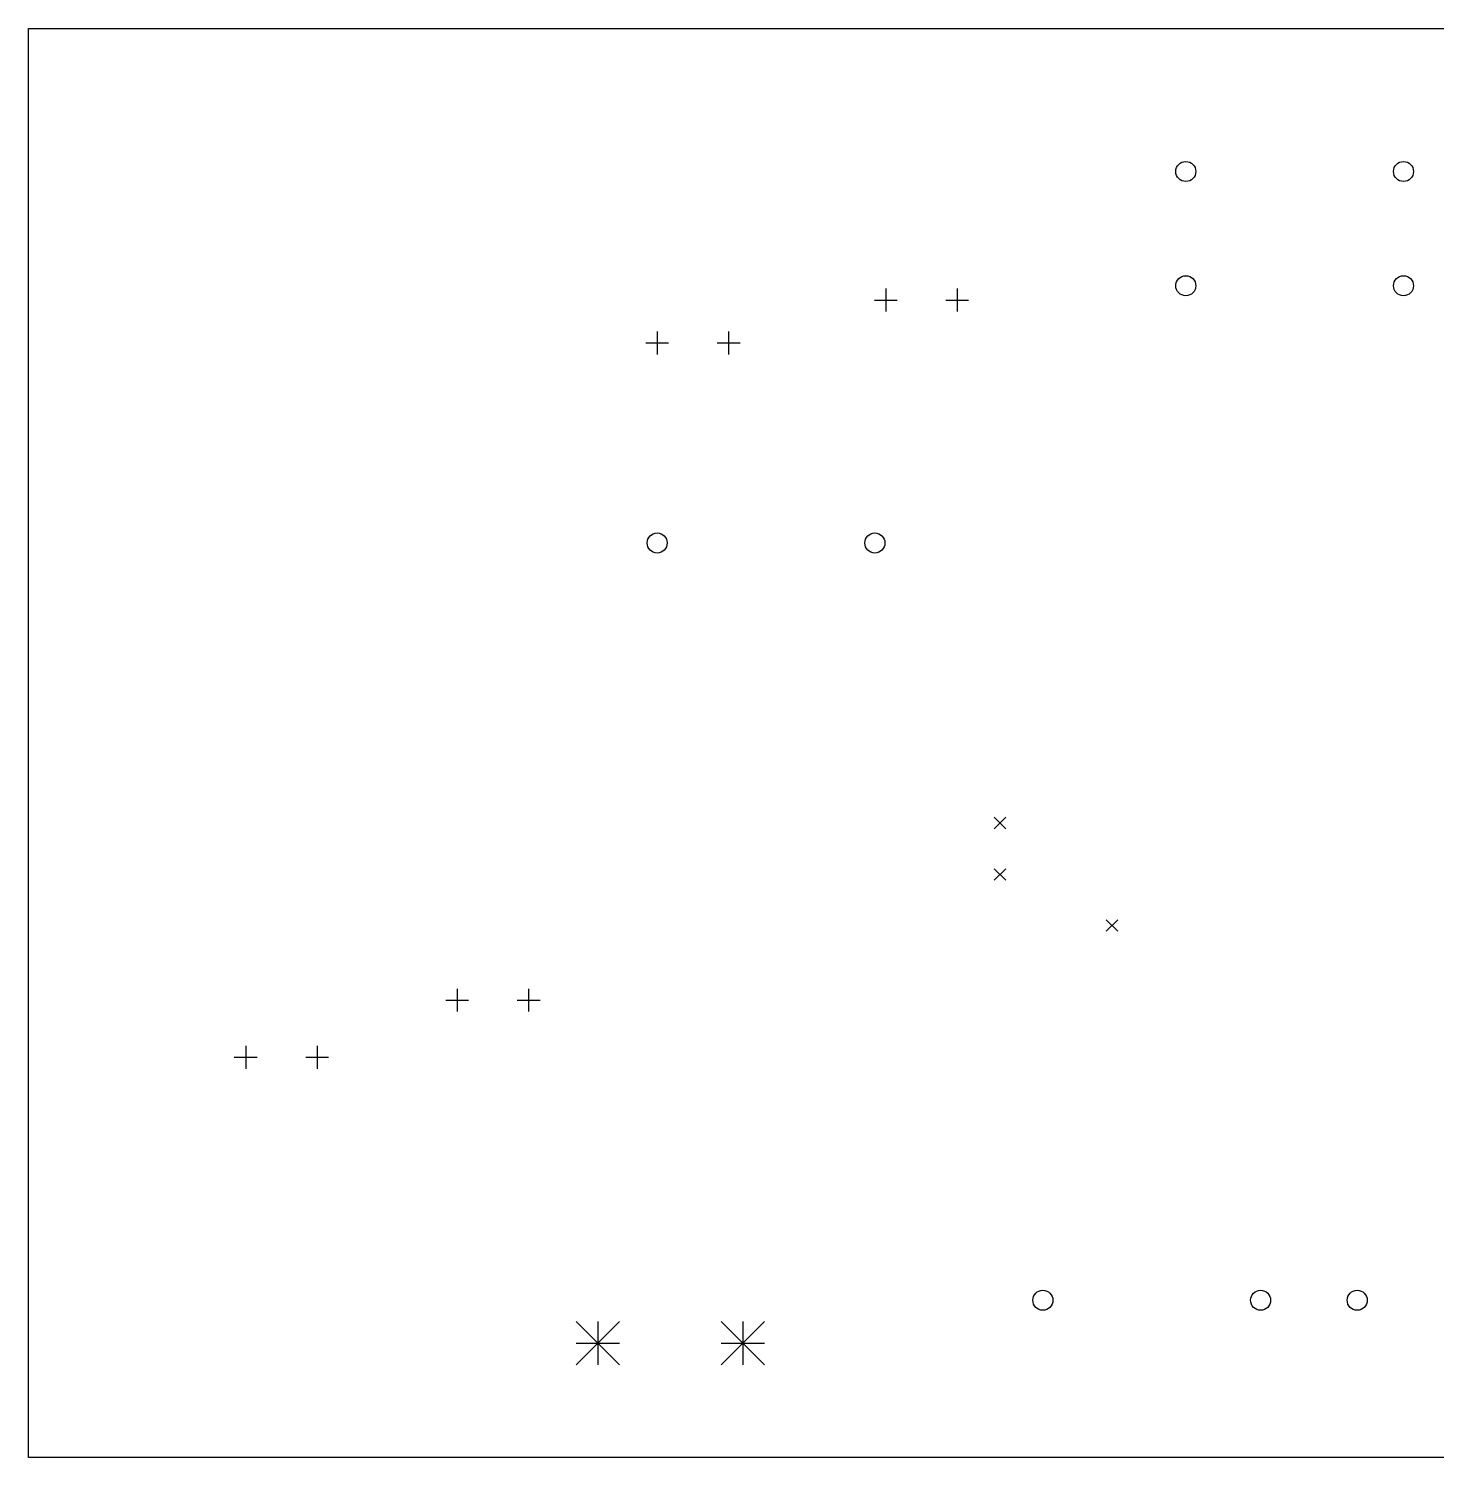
# Model space of a CAD drawing. Extents: x 3.08 to 7.09, y -4.99 to -1.97.
# Drawn here: x 3.15 to 5.089, y -3.937 to -1.969 of the extents above; entities that cross this region are included whole.
import ezdxf

# ---------------------------------------------------------------- set-up
doc = ezdxf.new("R2010")
doc.units = 0
doc.header["$MEASUREMENT"] = 0
doc.layers.add('BLACK', color=7, linetype='CONTINUOUS')

msp = doc.modelspace()

# ---------------------------------------------------------------- linework, layer by layer
at = {"layer": 'BLACK', "linetype": 'CONTINUOUS'}
for p, q in [((3.1496, -1.9685), (7.0866, -1.9685)), ((3.1496, -3.937), (3.1496, -1.9685)), ((4.315, -2.3425), (4.3465, -2.3425)), ((4.3307, -2.3268), (4.3307, -2.3583)), ((4.4134, -2.3425), (4.4449, -2.3425)), ((4.4291, -2.3268), (4.4291, -2.3583)), ((4, -2.4016), (4.0315, -2.4016)), ((4.0157, -2.3858), (4.0157, -2.4173)), ((4.0984, -2.4016), (4.1299, -2.4016)), ((4.1142, -2.3858), (4.1142, -2.4173)), ((4.4803, -3.0551), (4.4961, -3.0709)), ((4.4961, -3.0551), (4.4803, -3.0709)), ((4.4803, -3.126), (4.4961, -3.1417)), ((4.4961, -3.126), (4.4803, -3.1417)), ((4.6346, -3.1965), (4.6504, -3.2122)), ((4.6504, -3.1965), (4.6346, -3.2122)), ((3.7244, -3.3071), (3.7559, -3.3071)), ((3.7402, -3.2913), (3.7402, -3.3228)), ((3.8228, -3.3071), (3.8543, -3.3071)), ((3.8386, -3.2913), (3.8386, -3.3228)), ((3.4331, -3.3858), (3.4646, -3.3858)), ((3.4488, -3.3701), (3.4488, -3.4016)), ((3.5315, -3.3858), (3.563, -3.3858)), ((3.5472, -3.3701), (3.5472, -3.4016)), ((3.9039, -3.7496), (3.9638, -3.8094)), ((3.9638, -3.7496), (3.9039, -3.8094)), ((3.9339, -3.7496), (3.9339, -3.8094)), ((4.1039, -3.7496), (4.1638, -3.8094)), ((4.1638, -3.7496), (4.1039, -3.8094)), ((4.1339, -3.7496), (4.1339, -3.8094)), ((3.9039, -3.7795), (3.9638, -3.7795)), ((4.1039, -3.7795), (4.1638, -3.7795)), ((7.0866, -3.937), (3.1496, -3.937))]:
    msp.add_line(p, q, dxfattribs=at)
at = {"layer": 'BLACK'}
for centre in [(4.7441, -2.1654), (5.0441, -2.1654), (4.7441, -2.3228), (5.0441, -2.3228), (4.0157, -2.6772), (4.3157, -2.6772), (4.5472, -3.7205), (4.8472, -3.7205), (4.9803, -3.7205)]:
    msp.add_circle(centre, 0.0138, dxfattribs=at)

doc.saveas('drawing.dxf')
